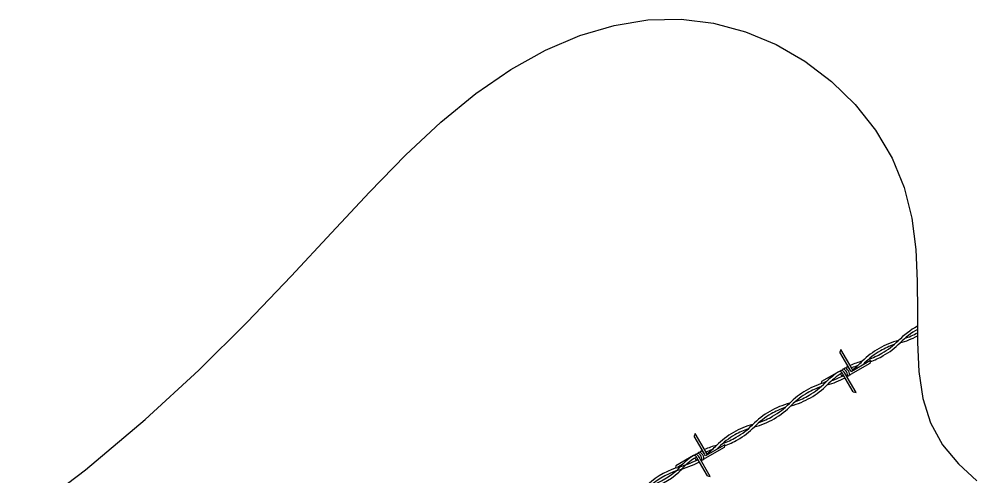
# Model space of a CAD drawing. Header units: millimetres. Extents: x -6623.4 to -6596.1, y -4703.2 to -4682.1.
# Drawn here: x -6604.536 to -6599.754, y -4684.435 to -4682.149 of the extents above; entities that cross this region are included whole.
import ezdxf

# ---------------------------------------------------------------- set-up
doc = ezdxf.new("R2010")
doc.units = ezdxf.units.MM
doc.header["$LTSCALE"] = 10
doc.layers.add('Termotécnica', color=7, linetype='Continuous')

msp = doc.modelspace()

# ---------------------------------------------------------------- linework, layer by layer
at = {"layer": 'Termotécnica', "color": 1}
for p, q in [((-6600.4331, -4683.7987), (-6600.4376, -4683.8118)), ((-6600.3771, -4683.8957), (-6600.4331, -4683.7987)), ((-6600.3861, -4683.901), (-6600.4376, -4683.8118)), ((-6600.2851, -4683.8548), (-6600.3821, -4683.9108)), ((-6600.2851, -4683.8548), (-6600.2878, -4683.8684)), ((-6600.2878, -4683.8684), (-6600.3847, -4683.9244)), ((-6600.4414, -4683.9086), (-6600.53, -4683.9598)), ((-6600.3711, -4684.0111), (-6600.4225, -4683.922)), ((-6600.3574, -4684.0137), (-6600.4134, -4683.9167)), ((-6600.53, -4683.9598), (-6600.532, -4683.9703)), ((-6600.4989, -4683.9539), (-6600.5215, -4683.967)), ((-6600.3711, -4684.0111), (-6600.3574, -4684.0137)), ((-6601.1605, -4684.2187), (-6601.165, -4684.2318)), ((-6601.1136, -4684.3209), (-6601.165, -4684.2318)), ((-6601.1045, -4684.3157), (-6601.1605, -4684.2187)), ((-6601.0125, -4684.2747), (-6601.1095, -4684.3307)), ((-6601.0125, -4684.2747), (-6601.0152, -4684.2884)), ((-6601.1688, -4684.3286), (-6601.2574, -4684.3797)), ((-6601.0152, -4684.2884), (-6601.1122, -4684.3444)), ((-6601.2574, -4684.3797), (-6601.2595, -4684.3903)), ((-6601.2263, -4684.3739), (-6601.2489, -4684.3869)), ((-6601.0985, -4684.431), (-6601.1499, -4684.3419)), ((-6601.0849, -4684.4337), (-6601.1408, -4684.3367)), ((-6601.0985, -4684.431), (-6601.0849, -4684.4337))]:
    msp.add_line(p, q, dxfattribs=at)
msp.add_lwpolyline([(-6604.5362, -4684.6523), (-6604.2045, -4684.3995), (-6603.9063, -4684.1488), (-6603.6387, -4683.9024), (-6603.3973, -4683.6631), (-6603.1778, -4683.4334), (-6602.9758, -4683.216), (-6602.787, -4683.0134), (-6602.6069, -4682.8284), (-6602.4312, -4682.6634), (-6602.2562, -4682.5208), (-6602.0817, -4682.4011), (-6601.9081, -4682.3043), (-6601.7358, -4682.2306), (-6601.5653, -4682.1801), (-6601.3969, -4682.1529), (-6601.2311, -4682.1491), (-6601.0685, -4682.1688), (-6600.9097, -4682.2117), (-6600.757, -4682.2761), (-6600.613, -4682.3597), (-6600.4805, -4682.4604), (-6600.3619, -4682.576), (-6600.26, -4682.7043), (-6600.1773, -4682.843), (-6600.1165, -4682.9901), (-6600.0787, -4683.1432), (-6600.0593, -4683.2999), (-6600.0521, -4683.4574), (-6600.0511, -4683.6131), (-6600.0501, -4683.7645), (-6600.043, -4683.9089), (-6600.0236, -4684.0436), (-6599.9858, -4684.1661), (-6599.9255, -4684.2746), (-6599.8464, -4684.3704), (-6599.7541, -4684.456)], dxfattribs=at)
at = {"layer": 'Termotécnica', "color": 2}
for centre, radius, start, end in [((-6599.7965, -4684.1178), 0.5042, 120.2684, 134.0665), ((-6599.7946, -4684.1205), 0.4935, 121.2367, 133.9618), ((-6600.0466, -4684.1288), 0.3881, 104.7043, 120.249), ((-6600.4137, -4683.493), 0.3741, 299.751, 315.4383), ((-6600.2418, -4683.3776), 0.4021, 284.9745, 298.4345), ((-6600.2179, -4683.4291), 0.3317, 288.1155, 300.3321), ((-6600.0496, -4684.1305), 0.3881, 119.751, 135.4383), ((-6600.0496, -4684.1305), 0.3741, 119.751, 135.4383), ((-6600.0466, -4684.1288), 0.3741, 108.8959, 120.249), ((-6600.4137, -4683.493), 0.3881, 299.751, 315.4383), ((-6600.4166, -4683.4947), 0.3741, 288.8959, 300.249), ((-6600.4166, -4683.4947), 0.3881, 289.6431, 300.249), ((-6600.2215, -4684.2459), 0.4021, 120.2403, 120.249), ((-6600.2215, -4684.2459), 0.4021, 115.7384, 116.8914), ((-6600.2215, -4684.2459), 0.4021, 104.9745, 114.2364), ((-6600.2215, -4684.2459), 0.3881, 109.0986, 114.0278), ((-6600.6026, -4683.5859), 0.3881, 305.9421, 315.4383), ((-6600.6026, -4683.5859), 0.4021, 313.1226, 315.4383), ((-6600.4166, -4683.4947), 0.3881, 284.7043, 286.6418), ((-6600.2244, -4684.2476), 0.4021, 122.4639, 135.4383), ((-6600.6055, -4683.5876), 0.4021, 284.9745, 298.7537), ((-6600.2244, -4684.2476), 0.3881, 121.3857, 135.4383), ((-6600.6055, -4683.5876), 0.3881, 289.0986, 298.7136), ((-6600.4103, -4684.3388), 0.3881, 104.7043, 120.249), ((-6600.4103, -4684.3388), 0.3741, 108.8959, 120.249), ((-6600.7774, -4683.703), 0.3741, 299.751, 315.4383), ((-6600.7774, -4683.703), 0.3881, 299.751, 315.4383), ((-6600.4133, -4684.3405), 0.3881, 119.751, 135.4383), ((-6600.7803, -4683.7047), 0.3881, 284.7043, 300.249), ((-6600.4133, -4684.3405), 0.3741, 119.751, 135.4383), ((-6600.7803, -4683.7047), 0.3741, 288.8959, 300.249), ((-6600.5852, -4684.4559), 0.4021, 104.9745, 120.249), ((-6600.5852, -4684.4559), 0.3881, 109.0986, 120.249), ((-6600.9663, -4683.7959), 0.3881, 299.751, 315.4383), ((-6600.9663, -4683.7959), 0.4021, 299.751, 315.4383), ((-6600.5881, -4684.4576), 0.4021, 119.751, 135.4383), ((-6600.5881, -4684.4576), 0.3881, 119.751, 135.4383), ((-6600.9692, -4683.7975), 0.3881, 289.0986, 300.249), ((-6600.7741, -4684.5488), 0.3881, 104.7043, 120.249), ((-6601.1411, -4683.913), 0.3741, 299.751, 315.4383), ((-6601.1411, -4683.913), 0.3881, 299.751, 315.4383), ((-6600.9692, -4683.7975), 0.4021, 284.9745, 300.249), ((-6600.777, -4684.5505), 0.3881, 119.751, 135.4383), ((-6600.777, -4684.5505), 0.3741, 119.751, 135.4383), ((-6601.1441, -4683.9147), 0.3741, 288.8959, 300.249), ((-6600.7741, -4684.5488), 0.3741, 108.8959, 120.249), ((-6600.9489, -4684.6659), 0.4021, 104.9745, 114.2364), ((-6601.33, -4684.0058), 0.3881, 305.9421, 315.4383), ((-6601.1441, -4683.9147), 0.3881, 289.6431, 300.249), ((-6601.0007, -4684.5996), 0.3185, 121.6112, 141.1167), ((-6600.9489, -4684.6659), 0.4021, 120.2403, 120.249), ((-6600.9489, -4684.6659), 0.4021, 115.7384, 116.8914), ((-6600.9489, -4684.6659), 0.3881, 109.0986, 114.0278), ((-6601.33, -4684.0058), 0.4021, 313.1226, 315.4383), ((-6601.1441, -4683.9147), 0.3881, 284.7043, 286.6418), ((-6601.3777, -4683.9169), 0.4891, 284.5333, 298.2169), ((-6601.3807, -4683.9065), 0.5136, 285.0845, 298.0049), ((-6600.9829, -4684.6231), 0.3339, 120.8153, 140.9321), ((-6601.1278, -4684.7718), 0.4021, 108.4369, 135.4383), ((-6601.5089, -4684.1118), 0.4021, 284.9745, 311.5616), ((-6601.1278, -4684.7718), 0.3881, 107.8842, 135.4383), ((-6601.5089, -4684.1118), 0.3881, 289.0986, 312.116)]:
    msp.add_arc(centre, radius, start, end, dxfattribs=at)
at = {"layer": 'Termotécnica', "color": 1}
for centre, ratio, start_param, end_param in [((-6600.4225, -4683.922), 0.500279, 4.712376, 6.806742), ((-6600.4134, -4683.9167), 0.500279, 3.144867, 6.803235), ((-6600.4043, -4683.9115), 0.500279, 2.626113, 6.803235), ((-6600.3952, -4683.9062), 0.500279, 4.188772, 6.809856), ((-6600.3862, -4683.901), 0.499645, 4.191845, 4.749848), ((-6600.4316, -4683.9272), 0.500279, 4.712376, 6.305766), ((-6600.3952, -4683.9062), 0.500279, 2.623704, 3.141593), ((-6601.159, -4684.3472), 0.500279, 4.712376, 6.305766), ((-6601.1499, -4684.3419), 0.500279, 4.712376, 6.806742), ((-6601.1409, -4684.3367), 0.500279, 3.144867, 6.803235), ((-6601.1318, -4684.3314), 0.500279, 2.626113, 6.803235), ((-6601.1227, -4684.3262), 0.500279, 4.188772, 6.809856), ((-6601.1136, -4684.3209), 0.499645, 4.191845, 4.749848), ((-6601.1227, -4684.3262), 0.500279, 2.623704, 3.141593)]:
    msp.add_ellipse(centre, major_axis=(-0.0105, 0.0182), ratio=ratio, start_param=start_param, end_param=end_param, dxfattribs=at)
at = {"layer": 'Termotécnica', "color": 2}
for centre in [(-6600.4225, -4683.922), (-6601.1499, -4684.3419)]:
    msp.add_ellipse(centre, major_axis=(-0.0105, 0.0182), ratio=0.500279, start_param=1.248185, end_param=1.892895, dxfattribs=at)

doc.saveas('drawing.dxf')
